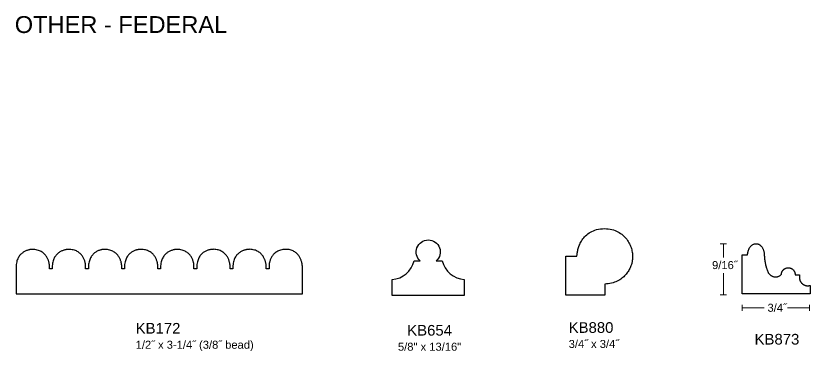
# Model space of a CAD drawing. Extents: x -7.6 to 25.2, y -14.8 to 21.1.
# Drawn here: x 7.02 to 15.95, y -1.57 to 2.2 of the extents above; entities that cross this region are included whole.
import ezdxf

# ---------------------------------------------------------------- set-up
doc = ezdxf.new("R2010")
doc.units = 0
doc.header["$MEASUREMENT"] = 0

# ---------------------------------------------------------------- blocks, each defined once
blk = doc.blocks.new('KB172')
at = {"flags": 128}
blk.add_lwpolyline([(-0.1104, 0), (-0.0633, 0), (-0.0287, 0), (0, 0), (0, 0.0007), (0, 0.0028), (0, 0.0062), (0, 0.0108), (0, 0.0166), (0, 0.0234), (0, 0.0312), (0, 0.0399), (0, 0.0494), (0, 0.0596), (0, 0.0705), (0, 0.0819), (0, 0.0938), (0, 0.1062), (0, 0.1188), (0, 0.1317), (0, 0.1448), (0, 0.158), (0, 0.1711), (0, 0.1842), (0, 0.1971), (0, 0.2097), (0, 0.2221), (0, 0.234), (0, 0.2455), (0, 0.2563), (0, 0.2666), (0, 0.2761), (0, 0.2847), (0, 0.2925), (0, 0.2993), (0, 0.3051), (0, 0.3097), (0, 0.3131), (0, 0.3152), (0, 0.3159), (-0.0001, 0.3163), (-0.0002, 0.3176), (-0.0004, 0.3195), (-0.0007, 0.3222), (-0.0011, 0.3256), (-0.0017, 0.3296), (-0.0025, 0.3341), (-0.0034, 0.3391), (-0.0046, 0.3447), (-0.006, 0.3506), (-0.0077, 0.357), (-0.0096, 0.3636), (-0.0118, 0.3706), (-0.0143, 0.3778), (-0.0172, 0.3851), (-0.0205, 0.3927), (-0.0241, 0.4003), (-0.0281, 0.4079), (-0.0325, 0.4156), (-0.0373, 0.4232), (-0.0426, 0.4307), (-0.0484, 0.4381), (-0.0547, 0.4453), (-0.0615, 0.4522), (-0.0688, 0.4589), (-0.0767, 0.4652), (-0.0852, 0.4712), (-0.0942, 0.4767), (-0.1039, 0.4818), (-0.1142, 0.4863), (-0.1252, 0.4903), (-0.1369, 0.4936), (-0.1492, 0.4963), (-0.1623, 0.4983), (-0.1761, 0.4995), (-0.1906, 0.4999), (-0.2053, 0.4988), (-0.2192, 0.4969), (-0.2323, 0.4944), (-0.2447, 0.4912), (-0.2563, 0.4875), (-0.2672, 0.4832), (-0.2774, 0.4783), (-0.2869, 0.4731), (-0.2958, 0.4674), (-0.3041, 0.4613), (-0.3118, 0.4549), (-0.3189, 0.4482), (-0.3255, 0.4413), (-0.3315, 0.4342), (-0.337, 0.4269), (-0.342, 0.4195), (-0.3466, 0.412), (-0.3507, 0.4045), (-0.3544, 0.3971), (-0.3577, 0.3897), (-0.3607, 0.3824), (-0.3632, 0.3753), (-0.3655, 0.3683), (-0.3674, 0.3616), (-0.3691, 0.3552), (-0.3705, 0.3491), (-0.3716, 0.3434), (-0.3726, 0.3381), (-0.3733, 0.3333), (-0.3739, 0.3289), (-0.3743, 0.3251), (-0.3746, 0.3219), (-0.3748, 0.3194), (-0.3749, 0.3175), (-0.375, 0.3163), (-0.375, 0.3159), (-0.375, 0.3158), (-0.375, 0.3156), (-0.375, 0.3152), (-0.375, 0.3147), (-0.375, 0.3141), (-0.375, 0.3134), (-0.375, 0.3125), (-0.375, 0.3115), (-0.375, 0.3105), (-0.375, 0.3094), (-0.375, 0.3082), (-0.375, 0.3069), (-0.375, 0.3056), (-0.375, 0.3043), (-0.375, 0.3029), (-0.375, 0.3015), (-0.375, 0.3), (-0.375, 0.2986), (-0.375, 0.2971), (-0.375, 0.2957), (-0.375, 0.2943), (-0.375, 0.2929), (-0.375, 0.2915), (-0.375, 0.2902), (-0.375, 0.289), (-0.375, 0.2878), (-0.375, 0.2867), (-0.375, 0.2856), (-0.375, 0.2847), (-0.375, 0.2838), (-0.375, 0.2831), (-0.375, 0.2824), (-0.375, 0.2819), (-0.375, 0.2815), (-0.375, 0.2813), (-0.375, 0.2812), (-0.375, 0.2812), (-0.3753, 0.2812), (-0.3756, 0.2812), (-0.376, 0.2812), (-0.3766, 0.2812), (-0.3773, 0.2812), (-0.3781, 0.2812), (-0.3789, 0.2812), (-0.3799, 0.2812), (-0.3809, 0.2812), (-0.3819, 0.2812), (-0.3831, 0.2812), (-0.3843, 0.2812), (-0.3855, 0.2812), (-0.3867, 0.2812), (-0.388, 0.2812), (-0.3893, 0.2812), (-0.3906, 0.2812), (-0.3919, 0.2812), (-0.3932, 0.2812), (-0.3945, 0.2812), (-0.3957, 0.2812), (-0.3969, 0.2812), (-0.3981, 0.2812), (-0.3993, 0.2812), (-0.4003, 0.2812), (-0.4013, 0.2812), (-0.4023, 0.2812), (-0.4031, 0.2812), (-0.4039, 0.2812), (-0.4046, 0.2812), (-0.4052, 0.2812), (-0.4056, 0.2812), (-0.4059, 0.2812), (-0.4062, 0.2812), (-0.4062, 0.2812), (-0.4062, 0.2813), (-0.4062, 0.2815), (-0.4062, 0.2819), (-0.4062, 0.2824), (-0.4062, 0.2831), (-0.4062, 0.2838), (-0.4062, 0.2847), (-0.4062, 0.2856), (-0.4062, 0.2867), (-0.4062, 0.2878), (-0.4062, 0.289), (-0.4062, 0.2902), (-0.4062, 0.2915), (-0.4062, 0.2929), (-0.4062, 0.2943), (-0.4062, 0.2957), (-0.4062, 0.2971), (-0.4062, 0.2986), (-0.4062, 0.3), (-0.4062, 0.3015), (-0.4062, 0.3029), (-0.4063, 0.3043), (-0.4063, 0.3056), (-0.4063, 0.3069), (-0.4063, 0.3082), (-0.4063, 0.3094), (-0.4063, 0.3105), (-0.4063, 0.3115), (-0.4063, 0.3125), (-0.4063, 0.3134), (-0.4063, 0.3141), (-0.4063, 0.3147), (-0.4063, 0.3152), (-0.4063, 0.3156), (-0.4063, 0.3158), (-0.4063, 0.3159), (-0.4063, 0.3163), (-0.4063, 0.3175), (-0.4065, 0.3195), (-0.4067, 0.3221), (-0.4071, 0.3253), (-0.4075, 0.3292), (-0.4082, 0.3336), (-0.409, 0.3386), (-0.41, 0.344), (-0.4113, 0.3498), (-0.4128, 0.356), (-0.4145, 0.3625), (-0.4166, 0.3693), (-0.419, 0.3764), (-0.4216, 0.3836), (-0.4247, 0.391), (-0.4281, 0.3985), (-0.4319, 0.4061), (-0.4362, 0.4136), (-0.4409, 0.4212), (-0.446, 0.4286), (-0.4517, 0.4359), (-0.4578, 0.4431), (-0.4645, 0.45), (-0.4717, 0.4567), (-0.4795, 0.4631), (-0.4879, 0.4691), (-0.4969, 0.4747), (-0.5065, 0.4799), (-0.5168, 0.4846), (-0.5278, 0.4888), (-0.5395, 0.4923), (-0.5519, 0.4953), (-0.5651, 0.4976), (-0.579, 0.4992), (-0.5937, 0.5), (-0.5941, 0.5), (-0.5953, 0.5), (-0.5971, 0.4999), (-0.5997, 0.4999), (-0.6029, 0.4997), (-0.6067, 0.4994), (-0.611, 0.499), (-0.6158, 0.4984), (-0.6211, 0.4977), (-0.6268, 0.4967), (-0.6329, 0.4955), (-0.6393, 0.4941), (-0.646, 0.4924), (-0.6529, 0.4903), (-0.6601, 0.4879), (-0.6674, 0.4852), (-0.6748, 0.4821), (-0.6823, 0.4786), (-0.6899, 0.4746), (-0.6974, 0.4702), (-0.7049, 0.4652), (-0.7122, 0.4598), (-0.7195, 0.4538), (-0.7265, 0.4473), (-0.7334, 0.4402), (-0.7399, 0.4325), (-0.7461, 0.4241), (-0.752, 0.4151), (-0.7575, 0.4054), (-0.7626, 0.3949), (-0.7671, 0.3838), (-0.7712, 0.3718), (-0.7746, 0.3591), (-0.7775, 0.3456), (-0.7797, 0.3312), (-0.7812, 0.3159), (-0.7812, 0.3131), (-0.7812, 0.3105), (-0.7812, 0.308), (-0.7812, 0.3056), (-0.7812, 0.3034), (-0.7812, 0.3013), (-0.7812, 0.2994), (-0.7812, 0.2976), (-0.7812, 0.2959), (-0.7812, 0.2943), (-0.7812, 0.2929), (-0.7812, 0.2915), (-0.7812, 0.2903), (-0.7812, 0.2892), (-0.7812, 0.2881), (-0.7812, 0.2872), (-0.7812, 0.2863), (-0.7812, 0.2856), (-0.7812, 0.2849), (-0.7812, 0.2843), (-0.7812, 0.2837), (-0.7812, 0.2833), (-0.7812, 0.2829), (-0.7812, 0.2825), (-0.7812, 0.2822), (-0.7812, 0.282), (-0.7812, 0.2818), (-0.7812, 0.2816), (-0.7812, 0.2815), (-0.7812, 0.2814), (-0.7812, 0.2813), (-0.7812, 0.2813), (-0.7812, 0.2813), (-0.7812, 0.2812), (-0.7812, 0.2812), (-0.7812, 0.2812), (-0.7813, 0.2812), (-0.7815, 0.2812), (-0.7818, 0.2812), (-0.7823, 0.2812), (-0.7829, 0.2812), (-0.7835, 0.2812), (-0.7843, 0.2812), (-0.7852, 0.2812), (-0.7861, 0.2812), (-0.7871, 0.2812), (-0.7882, 0.2812), (-0.7893, 0.2812), (-0.7905, 0.2812), (-0.7917, 0.2812), (-0.793, 0.2812), (-0.7942, 0.2812), (-0.7955, 0.2812), (-0.7968, 0.2812), (-0.7981, 0.2812), (-0.7994, 0.2812), (-0.8007, 0.2812), (-0.802, 0.2812), (-0.8032, 0.2812), (-0.8044, 0.2812), (-0.8055, 0.2812), (-0.8066, 0.2812), (-0.8076, 0.2812), (-0.8085, 0.2812), (-0.8094, 0.2812), (-0.8101, 0.2812), (-0.8108, 0.2812), (-0.8114, 0.2812), (-0.8118, 0.2812), (-0.8122, 0.2812), (-0.8124, 0.2812), (-0.8125, 0.2812), (-0.8125, 0.2813), (-0.8125, 0.2815), (-0.8125, 0.2819), (-0.8125, 0.2824), (-0.8125, 0.2831), (-0.8125, 0.2838), (-0.8125, 0.2847), (-0.8125, 0.2856), (-0.8125, 0.2867), (-0.8125, 0.2878), (-0.8125, 0.289), (-0.8125, 0.2902), (-0.8125, 0.2915), (-0.8125, 0.2929), (-0.8125, 0.2943), (-0.8125, 0.2957), (-0.8125, 0.2971), (-0.8125, 0.2986), (-0.8125, 0.3), (-0.8125, 0.3015), (-0.8125, 0.3029), (-0.8125, 0.3043), (-0.8125, 0.3056), (-0.8125, 0.3069), (-0.8125, 0.3082), (-0.8125, 0.3094), (-0.8125, 0.3105), (-0.8125, 0.3115), (-0.8125, 0.3125), (-0.8125, 0.3134), (-0.8125, 0.3141), (-0.8125, 0.3147), (-0.8125, 0.3152), (-0.8125, 0.3156), (-0.8125, 0.3158), (-0.8125, 0.3159), (-0.8125, 0.3163), (-0.8126, 0.3175), (-0.8127, 0.3195), (-0.813, 0.3221), (-0.8134, 0.3254), (-0.8139, 0.3293), (-0.8146, 0.3337), (-0.8155, 0.3387), (-0.8166, 0.3441), (-0.8179, 0.35), (-0.8194, 0.3562), (-0.8213, 0.3628), (-0.8234, 0.3696), (-0.8258, 0.3767), (-0.8286, 0.384), (-0.8317, 0.3914), (-0.8352, 0.3989), (-0.839, 0.4065), (-0.8433, 0.4141), (-0.8481, 0.4216), (-0.8532, 0.4291), (-0.8589, 0.4364), (-0.8651, 0.4436), (-0.8717, 0.4505), (-0.8789, 0.4572), (-0.8867, 0.4636), (-0.8951, 0.4696), (-0.904, 0.4752), (-0.9136, 0.4803), (-0.9239, 0.485), (-0.9348, 0.4891), (-0.9463, 0.4926), (-0.9586, 0.4955), (-0.9716, 0.4978), (-0.9854, 0.4993), (-0.9999, 0.5), (-1.0014, 0.4999), (-1.0036, 0.4999), (-1.0063, 0.4998), (-1.0096, 0.4996), (-1.0133, 0.4993), (-1.0176, 0.4989), (-1.0223, 0.4984), (-1.0274, 0.4978), (-1.0329, 0.4969), (-1.0387, 0.4958), (-1.0448, 0.4945), (-1.0512, 0.493), (-1.0578, 0.4911), (-1.0645, 0.489), (-1.0715, 0.4865), (-1.0785, 0.4837), (-1.0856, 0.4804), (-1.0928, 0.4768), (-1.1, 0.4728), (-1.1071, 0.4683), (-1.1142, 0.4634), (-1.1212, 0.4579), (-1.128, 0.4519), (-1.1346, 0.4454), (-1.1411, 0.4383), (-1.1473, 0.4306), (-1.1532, 0.4223), (-1.1587, 0.4134), (-1.164, 0.4038), (-1.1688, 0.3935), (-1.1732, 0.3825), (-1.1771, 0.3707), (-1.1805, 0.3582), (-1.1834, 0.3449), (-1.1857, 0.3309), (-1.1874, 0.3159), (-1.1874, 0.3158), (-1.1874, 0.3156), (-1.1874, 0.3152), (-1.1874, 0.3147), (-1.1874, 0.3141), (-1.1874, 0.3134), (-1.1874, 0.3125), (-1.1874, 0.3115), (-1.1874, 0.3105), (-1.1874, 0.3094), (-1.1874, 0.3082), (-1.1874, 0.3069), (-1.1874, 0.3056), (-1.1874, 0.3043), (-1.1874, 0.3029), (-1.1874, 0.3015), (-1.1874, 0.3), (-1.1874, 0.2986), (-1.1874, 0.2971), (-1.1874, 0.2957), (-1.1874, 0.2943), (-1.1874, 0.2929), (-1.1874, 0.2915), (-1.1874, 0.2902), (-1.1874, 0.289), (-1.1874, 0.2878), (-1.1874, 0.2867), (-1.1874, 0.2856), (-1.1874, 0.2847), (-1.1874, 0.2838), (-1.1874, 0.2831), (-1.1874, 0.2824), (-1.1874, 0.2819), (-1.1874, 0.2815), (-1.1874, 0.2813), (-1.1874, 0.2812), (-1.1875, 0.2812), (-1.1877, 0.2812), (-1.188, 0.2812), (-1.1885, 0.2812), (-1.1891, 0.2812), (-1.1897, 0.2812), (-1.1905, 0.2812), (-1.1914, 0.2812), (-1.1923, 0.2812), (-1.1933, 0.2812), (-1.1944, 0.2812), (-1.1955, 0.2812), (-1.1967, 0.2812), (-1.1979, 0.2812), (-1.1992, 0.2812), (-1.2005, 0.2812), (-1.2018, 0.2812), (-1.2031, 0.2812), (-1.2044, 0.2812), (-1.2057, 0.2812), (-1.2069, 0.2812), (-1.2082, 0.2812), (-1.2094, 0.2812), (-1.2106, 0.2812), (-1.2117, 0.2812), (-1.2128, 0.2812), (-1.2138, 0.2812), (-1.2147, 0.2812), (-1.2156, 0.2812), (-1.2164, 0.2812), (-1.217, 0.2812), (-1.2176, 0.2812), (-1.2181, 0.2812), (-1.2184, 0.2812), (-1.2186, 0.2812), (-1.2187, 0.2812), (-1.2187, 0.2813), (-1.2187, 0.2815), (-1.2187, 0.2819), (-1.2187, 0.2824), (-1.2187, 0.2831), (-1.2187, 0.2838), (-1.2187, 0.2847), (-1.2187, 0.2856), (-1.2187, 0.2867), (-1.2187, 0.2878), (-1.2187, 0.289), (-1.2187, 0.2902), (-1.2187, 0.2915), (-1.2187, 0.2929), (-1.2187, 0.2943), (-1.2187, 0.2957), (-1.2187, 0.2971), (-1.2187, 0.2986), (-1.2187, 0.3), (-1.2187, 0.3015), (-1.2187, 0.3029), (-1.2187, 0.3043), (-1.2187, 0.3056), (-1.2187, 0.3069), (-1.2187, 0.3082), (-1.2187, 0.3094), (-1.2187, 0.3105), (-1.2187, 0.3115), (-1.2187, 0.3125), (-1.2187, 0.3134), (-1.2187, 0.3141), (-1.2187, 0.3147), (-1.2187, 0.3152), (-1.2187, 0.3156), (-1.2187, 0.3158), (-1.2187, 0.3159), (-1.2187, 0.3163), (-1.2188, 0.3175), (-1.2188, 0.3194), (-1.219, 0.322), (-1.2193, 0.3252), (-1.2197, 0.329), (-1.2202, 0.3334), (-1.221, 0.3382), (-1.2219, 0.3436), (-1.223, 0.3493), (-1.2244, 0.3554), (-1.2261, 0.3619), (-1.228, 0.3686), (-1.2303, 0.3756), (-1.2329, 0.3827), (-1.2359, 0.3901), (-1.2393, 0.3975), (-1.2431, 0.405), (-1.2473, 0.4125), (-1.252, 0.42), (-1.2572, 0.4274), (-1.2628, 0.4347), (-1.2691, 0.4418), (-1.2758, 0.4487), (-1.2832, 0.4554), (-1.2912, 0.4618), (-1.2997, 0.4679), (-1.309, 0.4735), (-1.3189, 0.4788), (-1.3295, 0.4836), (-1.3409, 0.4878), (-1.353, 0.4915), (-1.3659, 0.4947), (-1.3795, 0.4971), (-1.394, 0.4989), (-1.4094, 0.4999), (-1.4098, 0.4999), (-1.4109, 0.4999), (-1.4127, 0.4998), (-1.4152, 0.4996), (-1.4183, 0.4994), (-1.422, 0.499), (-1.4263, 0.4984), (-1.431, 0.4977), (-1.4362, 0.4968), (-1.4418, 0.4957), (-1.4477, 0.4944), (-1.454, 0.4928), (-1.4606, 0.4909), (-1.4674, 0.4887), (-1.4744, 0.4862), (-1.4816, 0.4833), (-1.4888, 0.48), (-1.4962, 0.4764), (-1.5036, 0.4723), (-1.511, 0.4678), (-1.5183, 0.4628), (-1.5256, 0.4573), (-1.5327, 0.4513), (-1.5396, 0.4447), (-1.5463, 0.4376), (-1.5527, 0.43), (-1.5589, 0.4217), (-1.5647, 0.4127), (-1.5701, 0.4032), (-1.5751, 0.3929), (-1.5796, 0.382), (-1.5836, 0.3703), (-1.5871, 0.3579), (-1.5899, 0.3447), (-1.5921, 0.3307), (-1.5937, 0.3159), (-1.5937, 0.3158), (-1.5937, 0.3156), (-1.5937, 0.3152), (-1.5937, 0.3147), (-1.5937, 0.3141), (-1.5937, 0.3134), (-1.5937, 0.3125), (-1.5937, 0.3115), (-1.5937, 0.3105), (-1.5937, 0.3094), (-1.5937, 0.3082), (-1.5937, 0.3069), (-1.5937, 0.3056), (-1.5937, 0.3043), (-1.5937, 0.3029), (-1.5937, 0.3015), (-1.5937, 0.3), (-1.5937, 0.2986), (-1.5937, 0.2971), (-1.5937, 0.2957), (-1.5937, 0.2943), (-1.5937, 0.2929), (-1.5937, 0.2915), (-1.5937, 0.2902), (-1.5937, 0.289), (-1.5937, 0.2878), (-1.5937, 0.2867), (-1.5937, 0.2856), (-1.5937, 0.2847), (-1.5937, 0.2838), (-1.5937, 0.2831), (-1.5937, 0.2824), (-1.5937, 0.2819), (-1.5937, 0.2815), (-1.5937, 0.2813), (-1.5937, 0.2812), (-1.5937, 0.2812), (-1.5939, 0.2812), (-1.5943, 0.2812), (-1.5947, 0.2812), (-1.5953, 0.2812), (-1.596, 0.2812), (-1.5967, 0.2812), (-1.5976, 0.2812), (-1.5985, 0.2812), (-1.5996, 0.2812), (-1.6006, 0.2812), (-1.6018, 0.2812), (-1.6029, 0.2812), (-1.6042, 0.2812), (-1.6054, 0.2812), (-1.6067, 0.2812), (-1.608, 0.2812), (-1.6093, 0.2812), (-1.6106, 0.2812), (-1.6119, 0.2812), (-1.6132, 0.2812), (-1.6144, 0.2812), (-1.6156, 0.2812), (-1.6168, 0.2812), (-1.6179, 0.2812), (-1.619, 0.2812), (-1.62, 0.2812), (-1.621, 0.2812), (-1.6218, 0.2812), (-1.6226, 0.2812), (-1.6233, 0.2812), (-1.6238, 0.2812), (-1.6243, 0.2812), (-1.6246, 0.2812), (-1.6248, 0.2812), (-1.6249, 0.2812), (-1.6249, 0.2813), (-1.6249, 0.2815), (-1.6249, 0.2819), (-1.6249, 0.2824), (-1.6249, 0.2831), (-1.6249, 0.2838), (-1.6249, 0.2847), (-1.6249, 0.2856), (-1.6249, 0.2867), (-1.6249, 0.2878), (-1.6249, 0.289), (-1.6249, 0.2902), (-1.6249, 0.2915), (-1.6249, 0.2929), (-1.6249, 0.2943), (-1.6249, 0.2957), (-1.6249, 0.2971), (-1.6249, 0.2986), (-1.6249, 0.3), (-1.6249, 0.3015), (-1.6249, 0.3029), (-1.6249, 0.3043), (-1.6249, 0.3056), (-1.6249, 0.3069), (-1.6249, 0.3082), (-1.6249, 0.3094), (-1.6249, 0.3105), (-1.6249, 0.3115), (-1.6249, 0.3125), (-1.6249, 0.3134), (-1.6249, 0.3141), (-1.6249, 0.3147), (-1.6249, 0.3152), (-1.6249, 0.3156), (-1.6249, 0.3158), (-1.6249, 0.3159), (-1.625, 0.3163), (-1.625, 0.3176), (-1.6252, 0.3195), (-1.6255, 0.3222), (-1.6259, 0.3255), (-1.6264, 0.3294), (-1.6271, 0.334), (-1.628, 0.339), (-1.6292, 0.3445), (-1.6305, 0.3504), (-1.6321, 0.3567), (-1.634, 0.3633), (-1.6362, 0.3702), (-1.6387, 0.3773), (-1.6416, 0.3847), (-1.6448, 0.3921), (-1.6484, 0.3997), (-1.6524, 0.4073), (-1.6569, 0.415), (-1.6618, 0.4226), (-1.6672, 0.43), (-1.673, 0.4374), (-1.6794, 0.4446), (-1.6864, 0.4515), (-1.6939, 0.4582), (-1.7019, 0.4645), (-1.7106, 0.4705), (-1.72, 0.476), (-1.7299, 0.4811), (-1.7406, 0.4857), (-1.7519, 0.4897), (-1.7639, 0.4931), (-1.7767, 0.4959), (-1.7902, 0.498), (-1.8046, 0.4993), (-1.8197, 0.4998), (-1.8201, 0.4998), (-1.8212, 0.4998), (-1.823, 0.4997), (-1.8254, 0.4995), (-1.8285, 0.4993), (-1.8321, 0.4989), (-1.8363, 0.4984), (-1.8409, 0.4977), (-1.846, 0.4968), (-1.8515, 0.4957), (-1.8574, 0.4944), (-1.8635, 0.4928), (-1.87, 0.491), (-1.8766, 0.4888), (-1.8835, 0.4863), (-1.8906, 0.4834), (-1.8977, 0.4802), (-1.9049, 0.4765), (-1.9122, 0.4725), (-1.9194, 0.4679), (-1.9266, 0.463), (-1.9337, 0.4575), (-1.9406, 0.4515), (-1.9474, 0.445), (-1.9539, 0.4379), (-1.9602, 0.4302), (-1.9662, 0.4219), (-1.9719, 0.413), (-1.9772, 0.4034), (-1.982, 0.3931), (-1.9864, 0.3821), (-1.9903, 0.3704), (-1.9936, 0.358), (-1.9963, 0.3448), (-1.9984, 0.3308), (-1.9998, 0.3159), (-1.9998, 0.3158), (-1.9998, 0.3156), (-1.9998, 0.3152), (-1.9998, 0.3147), (-1.9998, 0.3141), (-1.9998, 0.3134), (-1.9999, 0.3125), (-1.9999, 0.3115), (-1.9999, 0.3105), (-1.9999, 0.3094), (-1.9999, 0.3082), (-1.9999, 0.3069), (-1.9999, 0.3056), (-1.9999, 0.3043), (-1.9999, 0.3029), (-1.9999, 0.3015), (-1.9999, 0.3), (-1.9999, 0.2986), (-1.9999, 0.2971), (-1.9999, 0.2957), (-1.9999, 0.2943), (-1.9999, 0.2929), (-1.9999, 0.2915), (-1.9999, 0.2902), (-1.9999, 0.289), (-1.9999, 0.2878), (-1.9999, 0.2867), (-1.9999, 0.2856), (-1.9999, 0.2847), (-1.9999, 0.2838), (-1.9999, 0.2831), (-1.9999, 0.2824), (-1.9999, 0.2819), (-1.9999, 0.2815), (-1.9999, 0.2813), (-1.9999, 0.2812), (-2, 0.2812), (-2.0002, 0.2812), (-2.0005, 0.2812), (-2.001, 0.2812), (-2.0015, 0.2812), (-2.0022, 0.2812), (-2.003, 0.2812), (-2.0038, 0.2812), (-2.0048, 0.2812), (-2.0058, 0.2812), (-2.0069, 0.2812), (-2.008, 0.2812), (-2.0092, 0.2812), (-2.0104, 0.2812), (-2.0116, 0.2812), (-2.0129, 0.2812), (-2.0142, 0.2812), (-2.0155, 0.2812), (-2.0168, 0.2812), (-2.0181, 0.2812), (-2.0194, 0.2812), (-2.0206, 0.2812), (-2.0219, 0.2812), (-2.023, 0.2812), (-2.0242, 0.2812), (-2.0252, 0.2812), (-2.0263, 0.2812), (-2.0272, 0.2812), (-2.0281, 0.2812), (-2.0288, 0.2812), (-2.0295, 0.2812), (-2.0301, 0.2812), (-2.0305, 0.2812), (-2.0309, 0.2812), (-2.0311, 0.2812), (-2.0311, 0.2812), (-2.0311, 0.2813), (-2.0311, 0.2815), (-2.0311, 0.2819), (-2.0311, 0.2824), (-2.0311, 0.2831), (-2.0311, 0.2838), (-2.0311, 0.2847), (-2.0311, 0.2856), (-2.0311, 0.2867), (-2.0311, 0.2878), (-2.0311, 0.289), (-2.0311, 0.2902), (-2.0311, 0.2915), (-2.0311, 0.2929), (-2.0311, 0.2943), (-2.0312, 0.2957), (-2.0312, 0.2971), (-2.0312, 0.2986), (-2.0312, 0.3), (-2.0312, 0.3015), (-2.0312, 0.3029), (-2.0312, 0.3043), (-2.0312, 0.3056), (-2.0312, 0.3069), (-2.0312, 0.3082), (-2.0312, 0.3094), (-2.0312, 0.3105), (-2.0312, 0.3115), (-2.0312, 0.3125), (-2.0312, 0.3134), (-2.0312, 0.3141), (-2.0312, 0.3147), (-2.0312, 0.3152), (-2.0312, 0.3156), (-2.0312, 0.3158), (-2.0312, 0.3159), (-2.0312, 0.3163), (-2.0312, 0.3175), (-2.0314, 0.3194), (-2.0316, 0.322), (-2.0319, 0.3252), (-2.0324, 0.329), (-2.033, 0.3334), (-2.0338, 0.3382), (-2.0348, 0.3436), (-2.036, 0.3493), (-2.0375, 0.3554), (-2.0392, 0.3619), (-2.0412, 0.3686), (-2.0436, 0.3756), (-2.0463, 0.3827), (-2.0493, 0.3901), (-2.0528, 0.3975), (-2.0566, 0.405), (-2.0609, 0.4125), (-2.0657, 0.42), (-2.0709, 0.4274), (-2.0766, 0.4347), (-2.0828, 0.4418), (-2.0896, 0.4487), (-2.097, 0.4554), (-2.1049, 0.4618), (-2.1135, 0.4679), (-2.1227, 0.4735), (-2.1325, 0.4788), (-2.143, 0.4836), (-2.1543, 0.4878), (-2.1663, 0.4915), (-2.179, 0.4947), (-2.1925, 0.4971), (-2.2068, 0.4989), (-2.2219, 0.4999), (-2.2223, 0.4999), (-2.2234, 0.4999), (-2.2252, 0.4999), (-2.2276, 0.4998), (-2.2307, 0.4996), (-2.2343, 0.4993), (-2.2385, 0.4989), (-2.2431, 0.4983), (-2.2482, 0.4976), (-2.2537, 0.4966), (-2.2596, 0.4954), (-2.2657, 0.4939), (-2.2722, 0.4922), (-2.2789, 0.4901), (-2.2858, 0.4877), (-2.2929, 0.485), (-2.3001, 0.4819), (-2.3074, 0.4783), (-2.3147, 0.4743), (-2.3221, 0.4699), (-2.3293, 0.465), (-2.3365, 0.4595), (-2.3436, 0.4536), (-2.3505, 0.4471), (-2.3573, 0.4399), (-2.3637, 0.4322), (-2.3699, 0.4239), (-2.3758, 0.4148), (-2.3813, 0.4051), (-2.3864, 0.3947), (-2.391, 0.3836), (-2.3952, 0.3717), (-2.3988, 0.359), (-2.4019, 0.3455), (-2.4043, 0.3311), (-2.4061, 0.3159), (-2.4061, 0.3158), (-2.4061, 0.3156), (-2.4061, 0.3152), (-2.4061, 0.3147), (-2.4061, 0.3141), (-2.4061, 0.3134), (-2.4061, 0.3125), (-2.4061, 0.3115), (-2.4061, 0.3105), (-2.4061, 0.3094), (-2.4061, 0.3082), (-2.4061, 0.3069), (-2.4061, 0.3056), (-2.4061, 0.3043), (-2.4061, 0.3029), (-2.4061, 0.3015), (-2.4061, 0.3), (-2.4061, 0.2986), (-2.4061, 0.2971), (-2.4061, 0.2957), (-2.4061, 0.2943), (-2.4061, 0.2929), (-2.4061, 0.2915), (-2.4061, 0.2902), (-2.4061, 0.289), (-2.4061, 0.2878), (-2.4061, 0.2867), (-2.4061, 0.2856), (-2.4061, 0.2847), (-2.4061, 0.2838), (-2.4061, 0.2831), (-2.4061, 0.2824), (-2.4061, 0.2819), (-2.4061, 0.2815), (-2.4061, 0.2813), (-2.4061, 0.2812), (-2.4062, 0.2812), (-2.4064, 0.2812), (-2.4067, 0.2812), (-2.4072, 0.2812), (-2.4078, 0.2812), (-2.4084, 0.2812), (-2.4092, 0.2812), (-2.4101, 0.2812), (-2.411, 0.2812), (-2.412, 0.2812), (-2.4131, 0.2812), (-2.4142, 0.2812), (-2.4154, 0.2812), (-2.4166, 0.2812), (-2.4179, 0.2812), (-2.4191, 0.2812), (-2.4204, 0.2812), (-2.4217, 0.2812), (-2.423, 0.2812), (-2.4243, 0.2812), (-2.4256, 0.2812), (-2.4269, 0.2812), (-2.4281, 0.2812), (-2.4293, 0.2812), (-2.4304, 0.2812), (-2.4315, 0.2812), (-2.4325, 0.2812), (-2.4334, 0.2812), (-2.4343, 0.2812), (-2.4351, 0.2812), (-2.4357, 0.2812), (-2.4363, 0.2812), (-2.4368, 0.2812), (-2.4371, 0.2812), (-2.4373, 0.2812), (-2.4374, 0.2812), (-2.4374, 0.2813), (-2.4374, 0.2815), (-2.4374, 0.2819), (-2.4374, 0.2824), (-2.4374, 0.2831), (-2.4374, 0.2838), (-2.4374, 0.2847), (-2.4374, 0.2856), (-2.4374, 0.2867), (-2.4374, 0.2878), (-2.4374, 0.289), (-2.4374, 0.2902), (-2.4374, 0.2915), (-2.4374, 0.2929), (-2.4374, 0.2943), (-2.4374, 0.2957), (-2.4374, 0.2971), (-2.4374, 0.2986), (-2.4374, 0.3), (-2.4374, 0.3015), (-2.4374, 0.3029), (-2.4374, 0.3043), (-2.4374, 0.3056), (-2.4374, 0.3069), (-2.4374, 0.3082), (-2.4374, 0.3094), (-2.4374, 0.3105), (-2.4374, 0.3115), (-2.4374, 0.3125), (-2.4374, 0.3134), (-2.4374, 0.3141), (-2.4374, 0.3147), (-2.4374, 0.3152), (-2.4374, 0.3156), (-2.4374, 0.3158), (-2.4374, 0.3159), (-2.4374, 0.3163), (-2.4375, 0.3176), (-2.4376, 0.3195), (-2.4378, 0.3222), (-2.4382, 0.3255), (-2.4387, 0.3295), (-2.4393, 0.334), (-2.4401, 0.339), (-2.4412, 0.3445), (-2.4424, 0.3505), (-2.4439, 0.3568), (-2.4457, 0.3634), (-2.4478, 0.3703), (-2.4503, 0.3775), (-2.453, 0.3848), (-2.4562, 0.3923), (-2.4597, 0.3999), (-2.4637, 0.4076), (-2.4681, 0.4152), (-2.4729, 0.4228), (-2.4783, 0.4303), (-2.4842, 0.4377), (-2.4905, 0.4448), (-2.4975, 0.4518), (-2.505, 0.4584), (-2.5132, 0.4648), (-2.5219, 0.4707), (-2.5313, 0.4763), (-2.5414, 0.4813), (-2.5522, 0.4859), (-2.5637, 0.4899), (-2.5759, 0.4933), (-2.5889, 0.496), (-2.6027, 0.498), (-2.6173, 0.4993), (-2.6328, 0.4998), (-2.6331, 0.4998), (-2.6343, 0.4997), (-2.6361, 0.4996), (-2.6386, 0.4993), (-2.6417, 0.499), (-2.6453, 0.4985), (-2.6495, 0.4979), (-2.6542, 0.4971), (-2.6593, 0.4961), (-2.6649, 0.4949), (-2.6707, 0.4934), (-2.677, 0.4917), (-2.6834, 0.4896), (-2.6902, 0.4873), (-2.6971, 0.4847), (-2.7042, 0.4817), (-2.7113, 0.4783), (-2.7186, 0.4746), (-2.7258, 0.4704), (-2.7331, 0.4658), (-2.7403, 0.4607), (-2.7474, 0.4552), (-2.7543, 0.4492), (-2.7611, 0.4426), (-2.7676, 0.4356), (-2.7739, 0.4279), (-2.7798, 0.4197), (-2.7854, 0.4109), (-2.7906, 0.4014), (-2.7954, 0.3913), (-2.7996, 0.3805), (-2.8034, 0.3691), (-2.8066, 0.3569), (-2.8092, 0.344), (-2.8111, 0.3304), (-2.8123, 0.3159), (-2.8123, 0.3158), (-2.8123, 0.3156), (-2.8123, 0.3152), (-2.8123, 0.3147), (-2.8123, 0.3141), (-2.8123, 0.3134), (-2.8123, 0.3125), (-2.8123, 0.3115), (-2.8123, 0.3105), (-2.8123, 0.3094), (-2.8123, 0.3082), (-2.8123, 0.3069), (-2.8123, 0.3056), (-2.8123, 0.3043), (-2.8123, 0.3029), (-2.8123, 0.3015), (-2.8123, 0.3), (-2.8123, 0.2986), (-2.8123, 0.2971), (-2.8123, 0.2957), (-2.8123, 0.2943), (-2.8123, 0.2929), (-2.8123, 0.2915), (-2.8123, 0.2902), (-2.8123, 0.289), (-2.8123, 0.2878), (-2.8123, 0.2867), (-2.8123, 0.2856), (-2.8123, 0.2847), (-2.8123, 0.2838), (-2.8123, 0.2831), (-2.8123, 0.2824), (-2.8123, 0.2819), (-2.8123, 0.2815), (-2.8123, 0.2813), (-2.8123, 0.2812), (-2.8124, 0.2812), (-2.8126, 0.2812), (-2.813, 0.2812), (-2.8134, 0.2812), (-2.814, 0.2812), (-2.8147, 0.2812), (-2.8154, 0.2812), (-2.8163, 0.2812), (-2.8172, 0.2812), (-2.8182, 0.2812), (-2.8193, 0.2812), (-2.8204, 0.2812), (-2.8216, 0.2812), (-2.8228, 0.2812), (-2.8241, 0.2812), (-2.8254, 0.2812), (-2.8267, 0.2812), (-2.828, 0.2812), (-2.8293, 0.2812), (-2.8306, 0.2812), (-2.8318, 0.2812), (-2.8331, 0.2812), (-2.8343, 0.2812), (-2.8355, 0.2812), (-2.8366, 0.2812), (-2.8377, 0.2812), (-2.8387, 0.2812), (-2.8396, 0.2812), (-2.8405, 0.2812), (-2.8413, 0.2812), (-2.8419, 0.2812), (-2.8425, 0.2812), (-2.843, 0.2812), (-2.8433, 0.2812), (-2.8435, 0.2812), (-2.8436, 0.2812), (-2.8436, 0.2813), (-2.8436, 0.2815), (-2.8436, 0.2819), (-2.8436, 0.2824), (-2.8436, 0.2831), (-2.8436, 0.2838), (-2.8436, 0.2847), (-2.8436, 0.2856), (-2.8436, 0.2867), (-2.8436, 0.2878), (-2.8436, 0.289), (-2.8436, 0.2902), (-2.8436, 0.2915), (-2.8436, 0.2929), (-2.8436, 0.2943), (-2.8436, 0.2957), (-2.8436, 0.2971), (-2.8436, 0.2986), (-2.8436, 0.3), (-2.8436, 0.3015), (-2.8436, 0.3029), (-2.8436, 0.3043), (-2.8436, 0.3056), (-2.8436, 0.3069), (-2.8436, 0.3082), (-2.8436, 0.3094), (-2.8436, 0.3105), (-2.8436, 0.3115), (-2.8436, 0.3125), (-2.8436, 0.3134), (-2.8436, 0.3141), (-2.8436, 0.3147), (-2.8436, 0.3152), (-2.8436, 0.3156), (-2.8436, 0.3158), (-2.8436, 0.3159), (-2.8436, 0.3163), (-2.8436, 0.3175), (-2.8437, 0.3194), (-2.8439, 0.3221), (-2.8442, 0.3253), (-2.8446, 0.3292), (-2.8452, 0.3336), (-2.846, 0.3385), (-2.8469, 0.3439), (-2.8481, 0.3497), (-2.8495, 0.3559), (-2.8512, 0.3624), (-2.8532, 0.3692), (-2.8556, 0.3762), (-2.8582, 0.3834), (-2.8613, 0.3908), (-2.8647, 0.3983), (-2.8686, 0.4058), (-2.8729, 0.4134), (-2.8777, 0.4209), (-2.8829, 0.4283), (-2.8887, 0.4356), (-2.895, 0.4428), (-2.9019, 0.4497), (-2.9094, 0.4564), (-2.9175, 0.4628), (-2.9262, 0.4688), (-2.9356, 0.4744), (-2.9457, 0.4796), (-2.9564, 0.4843), (-2.9679, 0.4885), (-2.9802, 0.4921), (-2.9932, 0.4951), (-3.0071, 0.4974), (-3.0218, 0.499), (-3.0373, 0.4999), (-3.0377, 0.4998), (-3.0388, 0.4998), (-3.0406, 0.4997), (-3.0431, 0.4995), (-3.0462, 0.4992), (-3.0498, 0.4987), (-3.054, 0.4982), (-3.0587, 0.4974), (-3.0638, 0.4965), (-3.0693, 0.4953), (-3.0752, 0.4939), (-3.0814, 0.4922), (-3.0879, 0.4903), (-3.0946, 0.488), (-3.1016, 0.4854), (-3.1086, 0.4825), (-3.1158, 0.4792), (-3.1231, 0.4755), (-3.1304, 0.4713), (-3.1377, 0.4668), (-3.1449, 0.4618), (-3.152, 0.4562), (-3.159, 0.4502), (-3.1658, 0.4437), (-3.1724, 0.4366), (-3.1788, 0.4289), (-3.1848, 0.4207), (-3.1905, 0.4118), (-3.1958, 0.4023), (-3.2007, 0.3921), (-3.2051, 0.3813), (-3.209, 0.3697), (-3.2123, 0.3574), (-3.215, 0.3444), (-3.2171, 0.3305), (-3.2186, 0.3159), (-3.2186, 0.3152), (-3.2186, 0.3131), (-3.2186, 0.3097), (-3.2186, 0.3051), (-3.2186, 0.2993), (-3.2186, 0.2925), (-3.2186, 0.2847), (-3.2186, 0.2761), (-3.2186, 0.2666), (-3.2186, 0.2563), (-3.2186, 0.2455), (-3.2186, 0.234), (-3.2186, 0.2221), (-3.2186, 0.2097), (-3.2186, 0.1971), (-3.2186, 0.1842), (-3.2186, 0.1711), (-3.2186, 0.158), (-3.2186, 0.1448), (-3.2186, 0.1317), (-3.2186, 0.1188), (-3.2186, 0.1062), (-3.2186, 0.0938), (-3.2186, 0.0819), (-3.2186, 0.0705), (-3.2186, 0.0596), (-3.2186, 0.0494), (-3.2186, 0.0399), (-3.2186, 0.0312), (-3.2186, 0.0234), (-3.2186, 0.0166), (-3.2186, 0.0108), (-3.2186, 0.0062), (-3.2186, 0.0028), (-3.2186, 0.0007), (-3.2186, 0), (-3.2113, 0), (-3.1899, 0), (-3.1552, 0), (-3.1082, 0), (-3.0496, 0), (-2.9802, 0), (-2.9008, 0), (-2.8124, 0), (-2.7157, 0), (-2.6115, 0), (-2.5007, 0), (-2.3841, 0), (-2.2626, 0), (-2.1369, 0), (-2.0079, 0), (-1.8764, 0), (-1.7433, 0), (-1.6093, 0), (-1.4753, 0), (-1.3422, 0), (-1.2107, 0), (-1.0817, 0), (-0.956, 0), (-0.8344, 0), (-0.7179, 0), (-0.6071, 0), (-0.5029, 0), (-0.4062, 0), (-0.3177, 0), (-0.2384, 0), (-0.169, 0)], close=True, dxfattribs=at)
blk = doc.blocks.new('KB880')
at = {"flags": 128}
blk.add_lwpolyline([(0.6645, 0.6532), (0.6749, 0.6412), (0.6845, 0.6289), (0.6934, 0.6163), (0.7017, 0.6035), (0.7092, 0.5904), (0.7161, 0.5772), (0.7223, 0.564), (0.7278, 0.5507), (0.7328, 0.5375), (0.7371, 0.5244), (0.7408, 0.5114), (0.7439, 0.4987), (0.7465, 0.4862), (0.7485, 0.474), (0.7499, 0.4623), (0.7509, 0.451), (0.7513, 0.4402), (0.7512, 0.43), (0.7506, 0.4204), (0.7496, 0.4114), (0.7481, 0.4033), (0.7479, 0.3983), (0.7475, 0.3927), (0.7468, 0.3864), (0.7457, 0.3796), (0.7443, 0.3722), (0.7426, 0.3643), (0.7404, 0.3559), (0.7379, 0.3472), (0.735, 0.3381), (0.7316, 0.3287), (0.7278, 0.319), (0.7235, 0.3091), (0.7188, 0.299), (0.7136, 0.2888), (0.7078, 0.2785), (0.7015, 0.2682), (0.6947, 0.2579), (0.6873, 0.2477), (0.6793, 0.2375), (0.6707, 0.2275), (0.6615, 0.2177), (0.6517, 0.2081), (0.6412, 0.1988), (0.63, 0.1899), (0.6182, 0.1813), (0.6056, 0.1731), (0.5923, 0.1655), (0.5783, 0.1583), (0.5635, 0.1517), (0.548, 0.1457), (0.5317, 0.1403), (0.5145, 0.1357), (0.4965, 0.1318), (0.4777, 0.1287), (0.458, 0.1264), (0.4375, 0.125), (0.4375, 0.1247), (0.4375, 0.1239), (0.4375, 0.1225), (0.4375, 0.1207), (0.4375, 0.1184), (0.4375, 0.1157), (0.4375, 0.1127), (0.4375, 0.1092), (0.4375, 0.1055), (0.4375, 0.1014), (0.4375, 0.0971), (0.4375, 0.0926), (0.4375, 0.0879), (0.4375, 0.083), (0.4375, 0.078), (0.4375, 0.0729), (0.4375, 0.0677), (0.4375, 0.0625), (0.4375, 0.0573), (0.4375, 0.0521), (0.4375, 0.047), (0.4375, 0.042), (0.4375, 0.0371), (0.4375, 0.0324), (0.4375, 0.0279), (0.4375, 0.0236), (0.4375, 0.0195), (0.4375, 0.0158), (0.4375, 0.0123), (0.4375, 0.0093), (0.4375, 0.0066), (0.4375, 0.0043), (0.4375, 0.0025), (0.4375, 0.0011), (0.4375, 0.0003), (0.4375, 0), (0.4365, 0), (0.4336, 0), (0.4289, 0), (0.4225, 0), (0.4145, 0), (0.4051, 0), (0.3943, 0), (0.3823, 0), (0.3691, 0), (0.355, 0), (0.3399, 0), (0.3241, 0), (0.3075, 0), (0.2905, 0), (0.2729, 0), (0.255, 0), (0.2369, 0), (0.2187, 0), (0.2005, 0), (0.1824, 0), (0.1646, 0), (0.147, 0), (0.1299, 0), (0.1134, 0), (0.0976, 0), (0.0825, 0), (0.0684, 0), (0.0552, 0), (0.0432, 0), (0.0324, 0), (0.023, 0), (0.015, 0), (0.0086, 0), (0.0039, 0), (0.001, 0), (0, 0), (0, 0.001), (0, 0.0039), (0, 0.0086), (0, 0.015), (0, 0.023), (0, 0.0324), (0, 0.0432), (0, 0.0552), (0, 0.0684), (0, 0.0825), (0, 0.0976), (0, 0.1134), (0, 0.1299), (0, 0.147), (0, 0.1646), (0, 0.1824), (0, 0.2005), (0, 0.2187), (0, 0.237), (0, 0.2551), (0, 0.2729), (0, 0.2905), (0, 0.3075), (0, 0.3241), (0, 0.3399), (0, 0.355), (0, 0.3691), (0, 0.3823), (0, 0.3943), (0, 0.4051), (0, 0.4145), (0, 0.4225), (0, 0.4289), (0, 0.4336), (0, 0.4365), (0, 0.4375), (0.0003, 0.4375), (0.0011, 0.4375), (0.0025, 0.4375), (0.0043, 0.4375), (0.0066, 0.4375), (0.0093, 0.4375), (0.0123, 0.4375), (0.0158, 0.4375), (0.0195, 0.4375), (0.0236, 0.4375), (0.0279, 0.4375), (0.0324, 0.4375), (0.0371, 0.4375), (0.042, 0.4375), (0.047, 0.4375), (0.0521, 0.4375), (0.0573, 0.4375), (0.0625, 0.4375), (0.0677, 0.4375), (0.0729, 0.4375), (0.078, 0.4375), (0.083, 0.4375), (0.0879, 0.4375), (0.0926, 0.4375), (0.0971, 0.4375), (0.1014, 0.4375), (0.1055, 0.4375), (0.1092, 0.4375), (0.1127, 0.4375), (0.1157, 0.4375), (0.1184, 0.4375), (0.1207, 0.4375), (0.1225, 0.4375), (0.1239, 0.4375), (0.1247, 0.4375), (0.125, 0.4375), (0.125, 0.4381), (0.1251, 0.4401), (0.1252, 0.4432), (0.1255, 0.4474), (0.126, 0.4527), (0.1266, 0.459), (0.1275, 0.4661), (0.1286, 0.4741), (0.13, 0.4829), (0.1318, 0.4924), (0.1339, 0.5025), (0.1365, 0.5131), (0.1395, 0.5242), (0.1429, 0.5358), (0.1469, 0.5476), (0.1514, 0.5598), (0.1565, 0.5721), (0.1623, 0.5846), (0.1687, 0.5971), (0.1757, 0.6096), (0.1835, 0.622), (0.1921, 0.6342), (0.2014, 0.6462), (0.2116, 0.6579), (0.2227, 0.6693), (0.2346, 0.6801), (0.2475, 0.6905), (0.2614, 0.7003), (0.2763, 0.7094), (0.2922, 0.7178), (0.3092, 0.7254), (0.3273, 0.7321), (0.3465, 0.7379), (0.367, 0.7426), (0.3886, 0.7463), (0.4115, 0.7488), (0.4346, 0.7493), (0.4567, 0.7486), (0.4778, 0.7467), (0.4981, 0.7437), (0.5174, 0.7396), (0.5359, 0.7345), (0.5535, 0.7285), (0.5702, 0.7216), (0.5861, 0.7138), (0.6012, 0.7053), (0.6154, 0.6961), (0.6288, 0.6862), (0.6415, 0.6757), (0.6534, 0.6647)], close=True, dxfattribs=at)
blk = doc.blocks.new('KB873')
at = {"flags": 128}
blk.add_lwpolyline([(0, 0.4375), (0.0001, 0.4375), (0.0006, 0.4375), (0.0012, 0.4375), (0.0021, 0.4375), (0.0033, 0.4375), (0.0046, 0.4375), (0.0062, 0.4375), (0.0079, 0.4375), (0.0098, 0.4375), (0.0118, 0.4375), (0.0139, 0.4375), (0.0162, 0.4375), (0.0186, 0.4375), (0.021, 0.4375), (0.0235, 0.4375), (0.0261, 0.4375), (0.0286, 0.4375), (0.0313, 0.4375), (0.0339, 0.4375), (0.0364, 0.4375), (0.039, 0.4375), (0.0415, 0.4375), (0.0439, 0.4375), (0.0463, 0.4375), (0.0486, 0.4375), (0.0507, 0.4375), (0.0527, 0.4375), (0.0546, 0.4375), (0.0563, 0.4375), (0.0579, 0.4375), (0.0592, 0.4375), (0.0604, 0.4375), (0.0613, 0.4375), (0.0619, 0.4375), (0.0624, 0.4375), (0.0625, 0.4375), (0.0625, 0.4377), (0.0625, 0.4384), (0.0626, 0.4396), (0.0627, 0.4413), (0.0629, 0.4434), (0.0631, 0.4459), (0.0634, 0.4488), (0.0638, 0.452), (0.0642, 0.4555), (0.0648, 0.4594), (0.0656, 0.4634), (0.0664, 0.4677), (0.0674, 0.4722), (0.0685, 0.4769), (0.0698, 0.4817), (0.0713, 0.4866), (0.073, 0.4916), (0.0749, 0.4966), (0.0769, 0.5017), (0.0792, 0.5068), (0.0818, 0.5118), (0.0845, 0.5167), (0.0876, 0.5216), (0.0909, 0.5263), (0.0944, 0.5309), (0.0983, 0.5353), (0.1024, 0.5394), (0.1069, 0.5433), (0.1116, 0.547), (0.1167, 0.5503), (0.1222, 0.5534), (0.128, 0.556), (0.1342, 0.5583), (0.1407, 0.5601), (0.1476, 0.5615), (0.1549, 0.5624), (0.1578, 0.5626), (0.1608, 0.5627), (0.1639, 0.5625), (0.1671, 0.5621), (0.1704, 0.5616), (0.1738, 0.5608), (0.1773, 0.5598), (0.1808, 0.5586), (0.1843, 0.5573), (0.1879, 0.5557), (0.1915, 0.5538), (0.1951, 0.5518), (0.1986, 0.5495), (0.2022, 0.547), (0.2057, 0.5442), (0.2092, 0.5413), (0.2126, 0.538), (0.216, 0.5346), (0.2193, 0.5308), (0.2225, 0.5268), (0.2255, 0.5226), (0.2285, 0.5181), (0.2313, 0.5133), (0.234, 0.5083), (0.2366, 0.5029), (0.2389, 0.4973), (0.2411, 0.4915), (0.2431, 0.4853), (0.2449, 0.4788), (0.2465, 0.4721), (0.2479, 0.465), (0.249, 0.4576), (0.2498, 0.45), (0.2504, 0.442), (0.2508, 0.4337), (0.2508, 0.4251), (0.2509, 0.4217), (0.251, 0.4182), (0.2512, 0.4145), (0.2515, 0.4107), (0.2518, 0.4068), (0.2521, 0.4027), (0.2525, 0.3986), (0.253, 0.3943), (0.2535, 0.39), (0.254, 0.3855), (0.2546, 0.381), (0.2553, 0.3764), (0.256, 0.3717), (0.2567, 0.3669), (0.2575, 0.3621), (0.2584, 0.3572), (0.2593, 0.3522), (0.2602, 0.3472), (0.2612, 0.3422), (0.2623, 0.3371), (0.2634, 0.332), (0.2646, 0.3269), (0.2658, 0.3217), (0.2671, 0.3165), (0.2684, 0.3114), (0.2698, 0.3062), (0.2712, 0.301), (0.2727, 0.2959), (0.2743, 0.2907), (0.2759, 0.2856), (0.2775, 0.2805), (0.2792, 0.2754), (0.281, 0.2703), (0.2828, 0.2653), (0.2847, 0.2604), (0.2867, 0.2555), (0.2885, 0.2503), (0.2907, 0.2452), (0.293, 0.2404), (0.2957, 0.2357), (0.2985, 0.2312), (0.3016, 0.2269), (0.3049, 0.2228), (0.3083, 0.219), (0.312, 0.2153), (0.3158, 0.2118), (0.3198, 0.2086), (0.324, 0.2056), (0.3283, 0.2029), (0.3327, 0.2003), (0.3372, 0.198), (0.3419, 0.196), (0.3466, 0.1942), (0.3515, 0.1927), (0.3564, 0.1914), (0.3614, 0.1904), (0.3665, 0.1897), (0.3716, 0.1893), (0.3767, 0.1891), (0.3818, 0.1893), (0.387, 0.1897), (0.3922, 0.1904), (0.3974, 0.1914), (0.4025, 0.1928), (0.4077, 0.1944), (0.4127, 0.1964), (0.4178, 0.1987), (0.4228, 0.2013), (0.4277, 0.2043), (0.4325, 0.2076), (0.4372, 0.2113), (0.4419, 0.2153), (0.4419, 0.2162), (0.4419, 0.2173), (0.442, 0.2187), (0.4422, 0.2202), (0.4423, 0.222), (0.4426, 0.2239), (0.4429, 0.2259), (0.4434, 0.2281), (0.4439, 0.2305), (0.4445, 0.2329), (0.4452, 0.2355), (0.446, 0.2382), (0.4469, 0.2409), (0.448, 0.2437), (0.4492, 0.2465), (0.4506, 0.2494), (0.4521, 0.2522), (0.4537, 0.2551), (0.4556, 0.258), (0.4576, 0.2608), (0.4598, 0.2637), (0.4621, 0.2664), (0.4647, 0.2691), (0.4675, 0.2717), (0.4705, 0.2743), (0.4737, 0.2767), (0.4772, 0.279), (0.4809, 0.2812), (0.4848, 0.2832), (0.489, 0.285), (0.4935, 0.2867), (0.4982, 0.2882), (0.5032, 0.2895), (0.5085, 0.2906), (0.5141, 0.2914), (0.52, 0.292), (0.5262, 0.2916), (0.5321, 0.2908), (0.5376, 0.2898), (0.5428, 0.2885), (0.5478, 0.2869), (0.5524, 0.2851), (0.5567, 0.2831), (0.5607, 0.2808), (0.5645, 0.2784), (0.568, 0.2759), (0.5713, 0.2732), (0.5743, 0.2703), (0.5771, 0.2674), (0.5796, 0.2644), (0.582, 0.2613), (0.5841, 0.2581), (0.586, 0.2549), (0.5878, 0.2517), (0.5893, 0.2486), (0.5908, 0.2454), (0.592, 0.2423), (0.5931, 0.2392), (0.5941, 0.2363), (0.5949, 0.2334), (0.5956, 0.2307), (0.5962, 0.2281), (0.5967, 0.2256), (0.5971, 0.2234), (0.5974, 0.2213), (0.5976, 0.2194), (0.5978, 0.2178), (0.598, 0.2164), (0.598, 0.2153), (0.5981, 0.2145), (0.5981, 0.214), (0.5981, 0.2139), (0.5982, 0.2139), (0.5985, 0.2139), (0.599, 0.2139), (0.5997, 0.2139), (0.6006, 0.2139), (0.6016, 0.2139), (0.6027, 0.2139), (0.604, 0.2139), (0.6054, 0.2139), (0.607, 0.2139), (0.6086, 0.2139), (0.6103, 0.2139), (0.612, 0.2139), (0.6139, 0.2139), (0.6157, 0.2139), (0.6177, 0.2139), (0.6196, 0.2139), (0.6215, 0.2139), (0.6235, 0.2139), (0.6254, 0.2139), (0.6273, 0.2139), (0.6292, 0.2139), (0.6311, 0.2139), (0.6328, 0.2139), (0.6345, 0.2139), (0.6361, 0.2139), (0.6376, 0.2139), (0.6391, 0.2139), (0.6403, 0.2139), (0.6415, 0.2139), (0.6425, 0.2139), (0.6434, 0.2139), (0.644, 0.2139), (0.6445, 0.2139), (0.6449, 0.2139), (0.645, 0.2139), (0.645, 0.2138), (0.645, 0.2135), (0.645, 0.2131), (0.645, 0.2125), (0.645, 0.2118), (0.645, 0.2109), (0.645, 0.21), (0.645, 0.2089), (0.645, 0.2077), (0.645, 0.2064), (0.645, 0.2051), (0.645, 0.2036), (0.645, 0.2022), (0.6451, 0.2006), (0.6451, 0.199), (0.6451, 0.1974), (0.6451, 0.1958), (0.6451, 0.1942), (0.6451, 0.1925), (0.6451, 0.1909), (0.6451, 0.1893), (0.6451, 0.1877), (0.6451, 0.1862), (0.6452, 0.1847), (0.6452, 0.1832), (0.6452, 0.1819), (0.6452, 0.1806), (0.6452, 0.1794), (0.6452, 0.1783), (0.6452, 0.1774), (0.6452, 0.1765), (0.6452, 0.1758), (0.6452, 0.1752), (0.6452, 0.1748), (0.6452, 0.1745), (0.6452, 0.1745), (0.6454, 0.1728), (0.6456, 0.1711), (0.6459, 0.1694), (0.6461, 0.1678), (0.6464, 0.1661), (0.6467, 0.1645), (0.647, 0.1629), (0.6474, 0.1613), (0.6478, 0.1597), (0.6482, 0.158), (0.6486, 0.1565), (0.6491, 0.1549), (0.6496, 0.1533), (0.6501, 0.1517), (0.6506, 0.1502), (0.6512, 0.1486), (0.6518, 0.1471), (0.6525, 0.1456), (0.6531, 0.144), (0.6538, 0.1425), (0.6545, 0.141), (0.6553, 0.1395), (0.6561, 0.1381), (0.6569, 0.1366), (0.6578, 0.1351), (0.6587, 0.1337), (0.6596, 0.1322), (0.6606, 0.1308), (0.6616, 0.1294), (0.6626, 0.128), (0.6637, 0.1266), (0.6648, 0.1252), (0.6659, 0.1238), (0.6671, 0.1225), (0.6683, 0.1211), (0.6696, 0.1198), (0.672, 0.1174), (0.6744, 0.1151), (0.6769, 0.1129), (0.6793, 0.1108), (0.6818, 0.1088), (0.6843, 0.1069), (0.6868, 0.1052), (0.6893, 0.1035), (0.6919, 0.1019), (0.6945, 0.1004), (0.697, 0.0991), (0.6996, 0.0978), (0.7023, 0.0966), (0.7049, 0.0955), (0.7075, 0.0945), (0.7102, 0.0936), (0.7129, 0.0928), (0.7155, 0.0921), (0.7182, 0.0914), (0.7209, 0.0909), (0.7237, 0.0904), (0.7264, 0.09), (0.7291, 0.0897), (0.7319, 0.0895), (0.7347, 0.0894), (0.7374, 0.0893), (0.7402, 0.0893), (0.743, 0.0894), (0.7458, 0.0896), (0.7486, 0.0898), (0.7514, 0.0902), (0.7543, 0.0905), (0.7571, 0.091), (0.7599, 0.0915), (0.7628, 0.0921), (0.7657, 0.0928), (0.7657, 0.0926), (0.7657, 0.092), (0.7657, 0.091), (0.7657, 0.0896), (0.7657, 0.0879), (0.7657, 0.0859), (0.7657, 0.0837), (0.7657, 0.0811), (0.7657, 0.0783), (0.7657, 0.0753), (0.7657, 0.0721), (0.7657, 0.0688), (0.7657, 0.0652), (0.7657, 0.0616), (0.7657, 0.0579), (0.7657, 0.0541), (0.7657, 0.0503), (0.7657, 0.0464), (0.7657, 0.0425), (0.7657, 0.0387), (0.7657, 0.0349), (0.7657, 0.0312), (0.7657, 0.0276), (0.7657, 0.0241), (0.7657, 0.0207), (0.7657, 0.0175), (0.7657, 0.0145), (0.7657, 0.0117), (0.7657, 0.0092), (0.7657, 0.0069), (0.7657, 0.0049), (0.7657, 0.0032), (0.7657, 0.0018), (0.7657, 0.0008), (0.7657, 0.0002), (0.7657, 0), (0.7639, 0), (0.7588, 0), (0.7506, 0), (0.7394, 0), (0.7254, 0), (0.7089, 0), (0.6901, 0), (0.669, 0), (0.646, 0), (0.6212, 0), (0.5949, 0), (0.5672, 0), (0.5382, 0), (0.5083, 0), (0.4776, 0), (0.4464, 0), (0.4147, 0), (0.3828, 0), (0.351, 0), (0.3193, 0), (0.288, 0), (0.2573, 0), (0.2274, 0), (0.1985, 0), (0.1708, 0), (0.1444, 0), (0.1196, 0), (0.0966, 0), (0.0756, 0), (0.0567, 0), (0.0402, 0), (0.0263, 0), (0.0151, 0), (0.0068, 0), (0.0017, 0), (0, 0), (0, 0.001), (0, 0.0039), (0, 0.0086), (0, 0.015), (0, 0.023), (0, 0.0324), (0, 0.0432), (0, 0.0552), (0, 0.0684), (0, 0.0825), (0, 0.0976), (0, 0.1134), (0, 0.1299), (0, 0.147), (0, 0.1646), (0, 0.1824), (0, 0.2005), (0, 0.2187), (0, 0.237), (0, 0.2551), (0, 0.2729), (0, 0.2905), (0, 0.3075), (0, 0.3241), (0, 0.3399), (0, 0.355), (0, 0.3691), (0, 0.3823), (0, 0.3943), (0, 0.4051), (0, 0.4145), (0, 0.4225), (0, 0.4289), (0, 0.4336), (0, 0.4365)], dxfattribs=at)
blk = doc.blocks.new('KB654')
at = {"color": 0}
blk.add_open_spline([(0.4968, 0.2118), (0.5392, 0.2487), (0.5539, 0.3076), (0.534, 0.3598), (0.5141, 0.412), (0.4635, 0.4465), (0.4071, 0.4465), (0.3507, 0.4465), (0.3001, 0.412), (0.2802, 0.3598), (0.2602, 0.3076), (0.275, 0.2487), (0.3173, 0.2118), (0.3173, 0.2118), (0.2483, 0.2114), (0.2483, 0.2114), (0.2197, 0.0958), (0.1199, 0.0109), (0, 0), (0, 0), (0, -0.1785), (0, -0.1785), (0, -0.1785), (0.8125, -0.1785), (0.8125, -0.1785), (0.8125, -0.1785), (0.8125, 0), (0.8125, 0), (0.6926, 0.0109), (0.5928, 0.0958), (0.5642, 0.2114), (0.5642, 0.2114), (0.4968, 0.2118), (0.4968, 0.2118)], degree=3, knots=[0, 0, 0, 0, 1, 1, 1, 2, 2, 2, 3, 3, 3, 4, 4, 4, 5, 5, 5, 6, 6, 6, 7, 7, 7, 8, 8, 8, 9, 9, 9, 10, 10, 10, 11, 11, 11, 11], dxfattribs=at)

msp = doc.modelspace()

# ---------------------------------------------------------------- linework, layer by layer
at = {"linetype": 'Continuous', "lineweight": 0}
for p, q in [((14.939, -0.3613), (15.0081, -0.3613)), ((14.9735, -0.3613), (14.9735, -0.5183)), ((14.9735, -0.6933), (14.9735, -0.9386)), ((14.939, -0.9386), (15.0081, -0.9386)), ((15.1853, -1.0496), (15.1854, -1.1187)), ((15.9426, -1.0484), (15.9427, -1.1175)), ((15.4319, -1.0833), (15.1853, -1.0842)), ((15.9427, -1.083), (15.6949, -1.0829))]:
    msp.add_line(p, q, dxfattribs=at)

# ---------------------------------------------------------------- block references
at = {"linetype": 'Continuous'}
for name, p in [('KB880', (13.2024, -0.9411)), ('KB172', (10.2396, -0.9248)), ('KB873', (15.1836, -0.9242))]:
    msp.add_blockref(name, p, dxfattribs=at)
msp.add_blockref('KB654', (11.2485, -0.766))

# ---------------------------------------------------------------- texts
at = {"linetype": 'Continuous', "lineweight": 0}
for s, insert, char_height, width, attachment_point in [('{\\fArial|b0|i0|c0|p34;\\H2.1111x;OTHER - FEDERAL}', (7.0057, 2.2012), 0.09, 6.642696, 1), ('{\\fArial|b0|i0|c0|p34;9/16˝}', (14.8464, -0.5572), 0.09, 0.480021, 1), ('{\\fArial|b0|i0|c0|p34;\\W4.1197; \\W1;3/4˝}', (15.3259, -1.0377), 0.09, 0.504164, 1), ('{\\fArial|b0|i0|c0|p34;\\H1.2x;\\W8.5641; \\W1;KB880\\P\\H0.75x;\\W5.7094;  \\W1;3/4˝ x 3/4˝\\H1.3333x;\\P\\W6.8748;  }', (12.8354, -1.2452), 0.100001, 1.280796, 1), ('{\\fArial|b0|i0|c0|p34;\\H1.3333x;\\W9.6355;   \\W1;KB172\\P\\H0.75x;\\W9.6354;    \\W1;1/2˝ x 3-1/4˝ (3/8˝ bead)\\H1.3333x;\\P\\W8.5208;    }', (7.0191, -1.254), 0.09, 3.174803, 1), ('{\\fArial|b0|i0|c0|p34;KB654\\H0.75x;\\P5/8" x 13/16"}', (11.6702, -1.2764), 0.12, 6.455555, 2), ('{\\fArial|b0|i0|c0|p34;\\W3.7009; \\W1;KB873}', (15.1522, -1.3769), 0.12, 0.835792, 1)]:
    msp.add_mtext(s, dxfattribs=dict(at, insert=insert, char_height=char_height, width=width, attachment_point=attachment_point))

doc.saveas('drawing.dxf')
